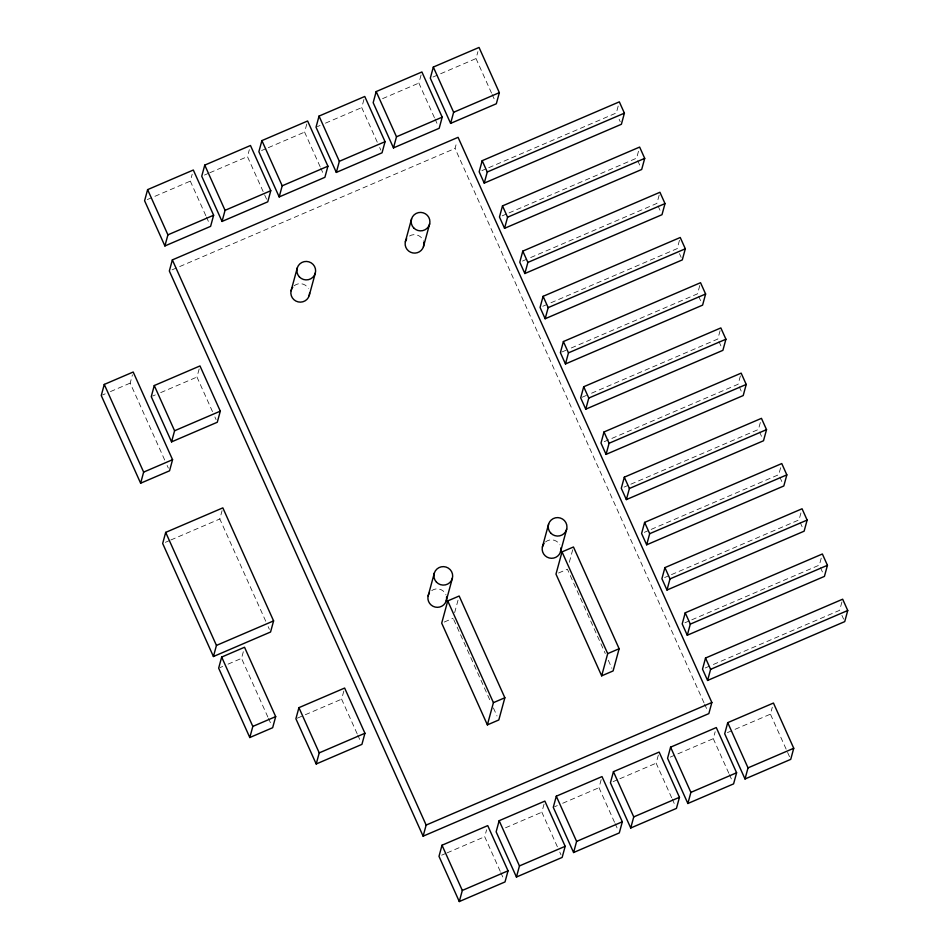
<?xml version="1.0" encoding="UTF-8"?>
<svg xmlns="http://www.w3.org/2000/svg" width="949" height="949" viewBox="0 0 949 949"><rect width="100%" height="100%" fill="white"/><g stroke="black" fill="none" stroke-linecap="round" stroke-linejoin="round"><path stroke-width="0.71" stroke-dasharray="4.75 3.56" d="M164.699 460.016L130.179 383.123L132.445 374.796M205.838 215.708L190.31 181.129L192.196 174.189M266.562 199.171L247.452 156.621L249.338 149.669M212.493 411.617L196.977 377.05L199.231 368.71M320.121 166.68L304.593 132.101L306.859 123.773M265.744 621.239L219.812 518.973L222.078 510.645M377.263 142.16L361.735 107.593L364.001 99.254M267.867 717.053L241.52 658.369L243.407 651.417M434.405 117.652L418.877 83.073L421.142 74.746M491.546 93.132L476.018 58.565L477.916 51.614M703.98 702.794L455.046 148.447L456.932 141.496M357.144 733.731L341.616 699.164L343.882 690.825M454.642 612.686L458.035 600.183M618.202 106.027L616.316 112.967L481.89 170.63M638.499 151.235L636.613 158.175L507.62 213.513M500.23 871.301L484.714 836.721L486.6 829.782M659.187 195.055L656.922 203.394L527.917 258.733M569.305 562.271L572.698 549.768M679.484 240.275L677.218 248.602L548.225 303.941M557.371 846.781L541.855 812.214L544.121 803.874M699.793 285.483L697.527 293.822L569.886 348.58M720.089 330.703L717.824 339.03L590.195 393.788M614.525 822.273L598.997 787.694L601.263 779.366M740.398 375.911L738.132 384.25L603.706 441.914M671.667 797.753L656.139 763.186L658.404 754.846M760.327 422.519L758.441 429.458L629.436 484.797M780.624 467.727L778.738 474.678L644.312 532.342M728.808 773.245L713.28 738.666L715.166 731.726M800.932 512.946L799.046 519.886L664.62 577.561M789.532 756.709L770.422 714.158L772.308 707.207M821.229 558.154L819.343 565.106L690.35 620.444M841.917 601.974L839.651 610.314L710.659 665.652M147.285 199.587L190.31 181.129M204.426 175.079L208.46 173.347M209.8 172.765L247.452 156.621M261.568 150.559L266.954 148.258M268.294 147.676L304.593 132.101M317.369 126.62L320.062 125.47M325.436 123.168L361.735 107.593M382.577 98.649L418.877 83.073M432.993 77.023L476.018 58.565M172.054 269.848L455.046 148.447M502.187 215.85L506.256 214.106M102.575 394.974L105.197 393.847M110.452 391.593L130.179 383.123M152.599 396.077L155.292 394.926M160.666 392.625L196.977 377.05M522.496 261.058L526.565 259.314M542.792 306.278L546.873 304.522M561.737 352.067L568.534 349.161M165.387 542.318L169.48 540.574M170.832 539.993L219.812 518.973M582.045 397.287L588.831 394.369M624.003 487.134L628.084 485.378M220.002 667.598L222.695 666.447M228.068 664.134L241.52 658.369M444.239 622.058L453.124 618.238M558.522 573.03L567.419 569.21L605.284 653.541M297.251 718.191L303.977 715.309M305.317 714.739L341.616 699.164M684.917 622.769L688.998 621.026M705.226 667.977L709.294 666.234M441.688 855.179L445.722 853.448M447.062 852.878L484.714 836.721M505.544 827.789L541.855 812.214M554.619 806.733L557.312 805.582M562.686 803.269L598.997 787.694M613.113 781.644L618.487 779.331M619.839 778.761L656.139 763.186M670.255 757.124L713.28 738.666M727.397 732.616L770.422 714.158M619.128 119.242L620.255 121.757M637.74 160.689L640.563 166.977M658.048 205.909L660.872 212.185M679.484 253.632L681.168 257.404M698.654 296.337L700.908 301.355M718.962 341.545L721.216 346.575M739.259 386.753L741.513 391.783M759.568 431.973L762.379 438.248M779.864 477.181L782.688 483.468M800.173 522.401L802.984 528.676M820.47 567.609L823.293 573.896M841.905 615.343L843.602 619.104M492.151 94.461L494.536 99.787M704.597 704.146L707.634 710.908M435.01 118.981L437.987 125.636M729.401 774.574L731.798 779.888M379.647 147.486L380.846 150.144M672.26 799.094L675.249 805.737M608.285 660.231L611.891 668.262M320.715 168.009L323.704 174.663M615.118 823.602L618.107 830.256M559.768 852.107L560.966 854.764M453.729 619.578L491.001 702.568M493.397 707.93L497.003 715.961M206.431 217.036L209.421 223.691M500.835 872.629L503.812 879.284M214.889 416.943L216.075 419.6M357.737 735.06L360.727 741.715M268.152 626.625L269.362 629.317M167.119 465.413L168.341 468.106M268.472 718.381L271.461 725.06M294.143 285.803A9.395 9.229 15.2 0 1 308.496 288.626M431.724 590.586A9.395 9.229 15.2 0 1 446.089 595.023M545.485 541.962A9.395 9.229 15.2 0 1 559.827 544.785M409.517 236.004A9.395 9.229 15.2 0 1 423.325 240.809"/><path stroke-width="1.42" d="M147.617 189.634L144.592 200.737L164.901 245.957L210.607 226.348L213.632 215.233L193.323 170.025L147.617 189.634L167.914 234.842L164.901 245.957M104.271 384.428L101.258 395.531L140.63 483.207L169.551 470.811L172.564 459.696L133.192 372.02L104.271 384.428L143.643 472.104L140.63 483.207M172.35 259.907L169.337 271.011L423.124 836.176L708.844 713.612L711.857 702.497L458.07 137.332L172.35 259.907L426.148 825.072L423.124 836.176M204.759 165.114L201.734 176.229L222.042 221.437L267.76 201.829L270.773 190.713L250.477 145.505L204.759 165.114L225.055 210.334L222.042 221.437M154.272 385.543L151.259 396.658L171.555 441.878L217.274 422.258L220.298 411.154L199.99 365.934L154.272 385.543L174.58 430.763L171.555 441.878M261.9 140.606L258.875 151.71L279.184 196.929L324.902 177.321L327.915 166.205L307.618 120.998L261.9 140.606L282.209 185.814L279.184 196.929M165.695 532.377L162.67 543.492L213.43 656.518L270.572 632.01L273.597 620.895L222.837 507.869L165.695 532.377L216.443 645.415L213.43 656.518M319.042 116.086L316.029 127.202L336.326 172.41L382.044 152.801L385.057 141.686L364.76 96.478L319.042 116.086L339.351 161.306L336.326 172.41M291.07 290.762L297.286 267.903M309.184 295.673L315.4 272.814M221.675 657.064L218.661 668.167L249.801 737.527L272.66 727.717L275.685 716.614L244.534 647.254L221.675 657.064L252.825 726.412L249.801 737.527M376.184 91.579L373.171 102.682L393.467 147.902L439.185 128.293L442.198 117.178L421.902 71.97L376.184 91.579L396.492 136.786L393.467 147.902M433.325 67.059L430.312 78.174L450.609 123.382L496.327 103.773L499.352 92.658L479.043 47.45L433.325 67.059L453.634 112.279L450.609 123.382M405.353 241.734L411.569 218.875M423.468 246.645L429.683 223.786M298.923 707.657L295.898 718.773L316.207 763.981L361.925 744.372L364.938 733.257L344.641 688.049L298.923 707.657L319.232 752.877L316.207 763.981M482.187 160.689L479.174 171.805L484.239 183.11L621.393 124.272L624.406 113.156L619.329 101.851L482.187 160.689L487.264 171.994L484.239 183.11M502.496 205.897L499.471 217.013L504.548 228.318L641.69 169.48L644.715 158.376L639.638 147.071L502.496 205.897L507.573 217.202L504.548 228.318M428.118 595.948L434.334 573.089M522.792 251.117L519.779 262.232L524.856 273.526L661.999 214.699L665.012 203.584L659.935 192.279L522.792 251.117L527.869 262.422L524.856 273.526M446.232 600.859L452.448 578M447.738 600.919L441.7 623.149L487.383 724.87L498.806 719.971L504.856 697.752L459.162 596.019L447.738 600.919L493.421 702.651L487.383 724.87M543.101 296.325L540.076 307.44L545.153 318.745L682.295 259.907L685.32 248.792L680.243 237.499L543.101 296.325L548.178 307.63L545.153 318.745M563.398 341.545L560.385 352.648L565.462 363.953L702.604 305.127L705.617 294.012L700.54 282.707L563.398 341.545L568.475 352.85L565.462 363.953M442.009 845.227L438.996 856.342L459.292 901.55L505.01 881.941L508.035 870.826L487.727 825.618L442.009 845.227L462.317 890.435L459.292 901.55M583.706 386.753L580.681 397.868L585.758 409.173L722.901 350.335L725.926 339.22L720.849 327.927L583.706 386.753L588.783 398.058L585.758 409.173M542.401 546.921L548.617 524.062M560.515 551.832L566.731 528.973M562.022 551.891L555.984 574.121L601.666 675.842L613.101 670.943L619.139 648.725L573.457 546.992L562.022 551.891L607.704 653.624L601.666 675.842M604.003 431.973L600.99 443.076L606.067 454.381L743.209 395.555L746.222 384.44L741.157 373.135L604.003 431.973L609.08 443.266L606.067 454.381M499.15 820.707L496.137 831.822L516.434 877.03L562.152 857.421L565.177 846.318L544.868 801.098L499.15 820.707L519.459 865.927L516.434 877.03M624.312 477.181L621.287 488.296L626.364 499.601L763.506 440.763L766.531 429.648L761.454 418.343L624.312 477.181L629.389 488.486L626.364 499.601M556.304 796.199L553.279 807.314L573.587 852.522L619.294 832.914L622.319 821.798L602.01 776.59L556.304 796.199L576.601 841.407L573.587 852.522M644.62 522.401L641.595 533.504L646.672 544.809L783.815 485.983L786.84 474.868L781.762 463.563L644.62 522.401L649.685 533.694L646.672 544.809M664.917 567.609L661.904 578.724L666.981 590.029L804.123 531.191L807.136 520.076L802.059 508.771L664.917 567.609L669.994 578.914L666.981 590.029M613.445 771.679L610.421 782.795L630.729 828.003L676.435 808.394L679.46 797.29L659.152 752.071L613.445 771.679L633.742 816.899L630.729 828.003M685.225 612.817L682.201 623.932L687.278 635.237L824.42 576.399L827.445 565.296L822.368 553.991L685.225 612.817L690.303 624.122L687.278 635.237M670.587 747.171L667.562 758.287L687.871 803.495L733.589 783.886L736.602 772.771L716.293 727.563L670.587 747.171L690.884 792.379L687.871 803.495M705.522 658.037L702.509 669.152L707.586 680.445L844.729 621.619L847.742 610.504L842.665 599.199L705.522 658.037L710.599 669.342L707.586 680.445M727.729 722.652L724.704 733.767L745.012 778.975L790.731 759.366L793.744 748.263L773.447 703.043L727.729 722.652L748.026 767.871L745.012 778.975M167.914 234.842L213.632 215.233M225.055 210.334L270.773 190.713M282.209 185.814L327.915 166.205M339.351 161.306L385.057 141.686M396.492 136.786L442.198 117.178M453.634 112.279L499.352 92.658M487.264 171.994L624.406 113.156M507.573 217.202L644.715 158.376M527.869 262.422L665.012 203.584M174.58 430.763L220.298 411.154M143.643 472.104L172.564 459.696M548.178 307.63L685.32 248.792M568.475 352.85L705.617 294.012M588.783 398.058L725.926 339.22M609.08 443.266L746.222 384.44M216.443 645.415L273.597 620.895M629.389 488.486L766.531 429.648M649.685 533.694L786.84 474.868M252.825 726.412L275.685 716.614M669.994 578.914L807.136 520.076M319.232 752.877L364.938 733.257M493.421 702.651L504.856 697.752M607.704 653.624L619.139 648.725M690.303 624.122L827.445 565.296M710.599 669.342L847.742 610.504M426.148 825.072L711.857 702.497M462.317 890.435L508.035 870.826M519.459 865.927L565.177 846.318M576.601 841.407L622.319 821.798M633.742 816.899L679.46 797.29M690.884 792.379L736.602 772.771M748.026 767.871L793.744 748.263M309.599 293.075A9.395 9.229 15.2 0 1 298.128 301.889A9.395 9.229 15.2 0 1 291.723 288.899M292.375 287.749A9.395 9.229 15.2 0 1 292.767 287.215M446.564 596.945A9.395 9.229 15.2 0 1 435.176 607.075A9.395 9.229 15.2 0 1 429.423 592.947M560.847 547.917A9.395 9.229 15.2 0 1 549.139 557.965A9.395 9.229 15.2 0 1 544.097 543.386M423.681 242.078A9.395 9.229 15.2 0 1 412.744 252.932A9.395 9.229 15.2 0 1 406.67 238.721M299.398 276.918A9.395 9.229 15.2 0 0 315.222 273.442A9.395 9.229 15.2 0 0 304.143 261.651A9.395 9.229 15.2 0 0 299.398 276.918M436.445 582.117A9.395 9.229 15.2 0 0 452.27 578.641A9.395 9.229 15.2 0 0 441.19 566.838A9.395 9.229 15.2 0 0 436.445 582.117M550.728 533.077A9.395 9.229 15.2 0 0 566.553 529.613A9.395 9.229 15.2 0 0 555.473 517.81A9.395 9.229 15.2 0 0 550.728 533.077M413.681 227.89A9.395 9.229 15.2 0 0 429.506 224.415A9.395 9.229 15.2 0 0 418.426 212.623A9.395 9.229 15.2 0 0 413.681 227.89"/></g></svg>
